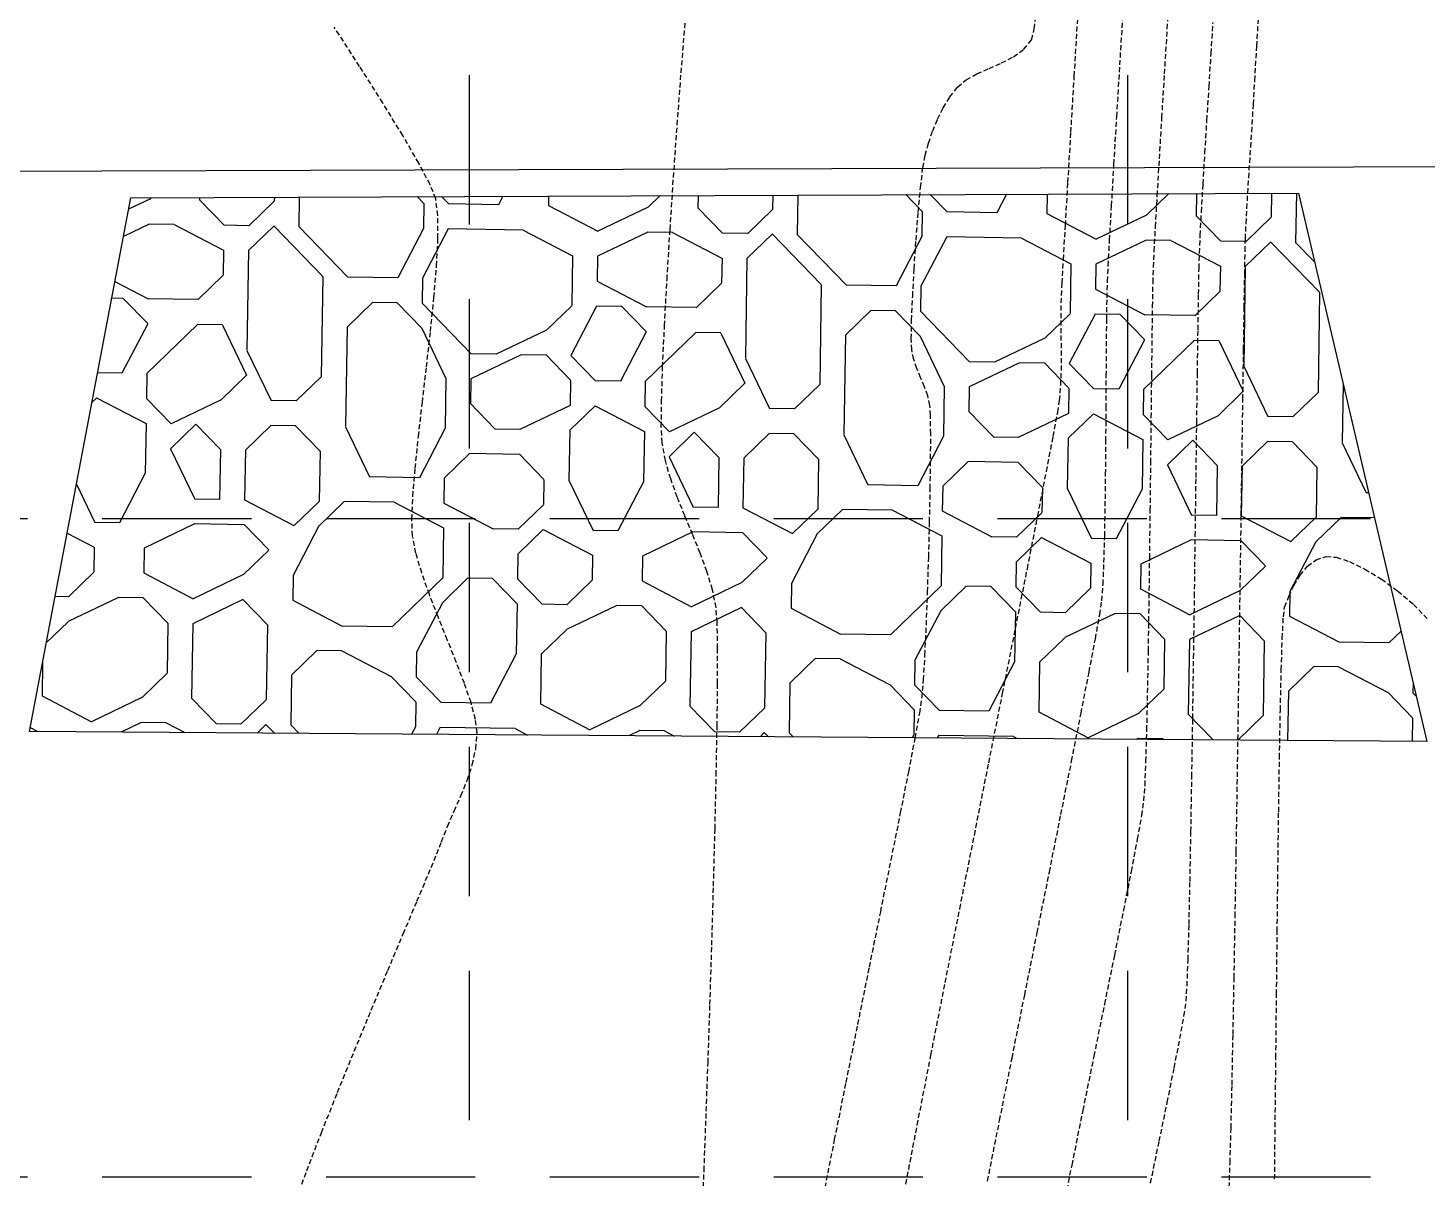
# Model space of a CAD drawing. Header units: inches. Extents: x 7994 to 10114, y 11164 to 12491.
# Drawn here: x 9858.8 to 9929.2, y 11860.4 to 11918.1 of the extents above; entities that cross this region are included whole.
import ezdxf

# ---------------------------------------------------------------- set-up
doc = ezdxf.new("R2010")
doc.units = ezdxf.units.IN
doc.header["$MEASUREMENT"] = 0
doc.linetypes.add('HIDDEN', pattern=[0.375, 0.25, -0.125])
doc.linetypes.add('x4227topo$0$HIDDEN', pattern=[0.375, 0.25, -0.125])
for name, color, linetype in [('CONTOURS', 43, 'x4227topo$0$HIDDEN'), ('GRID', 254, 'HIDDEN'), ('MISC-6', 6, 'Continuous'), ('x4227 lots$0$p-row', 5, 'Continuous')]:
    doc.layers.add(name, color=color, linetype=linetype)

msp = doc.modelspace()

# ---------------------------------------------------------------- linework, layer by layer
at = {"layer": 'CONTOURS', "color": 43}
for p, q in [((9916.1, 11918.11, 1235), (9916.239, 11920.38, 1235)), ((9920.598, 11917.232, 1233), (9920.726, 11919.429, 1233)), ((9909.415, 11918.1, 1238), (9909.561, 11919.229, 1238)), ((9911.424, 11915.729, 1237), (9911.606, 11918.777, 1237)), ((9913.718, 11916.287, 1236), (9913.884, 11919.034, 1236)), ((9875.506, 11916.217, 1240), (9874.233, 11918.19, 1240)), ((9891.667, 11915.896, 1239), (9891.867, 11918.38, 1239)), ((9909.278, 11917.557, 1238), (9909.415, 11918.1, 1238)), ((9915.962, 11915.839, 1235), (9916.1, 11918.11, 1235)), ((9918.302, 11916.864, 1234), (9918.4, 11918.424, 1234)), ((9908.882, 11917.076, 1238), (9909.278, 11917.557, 1238)), ((9920.497, 11915.503, 1233), (9920.598, 11917.232, 1233)), ((9907.766, 11916.387, 1238), (9908.362, 11916.697, 1238)), ((9908.362, 11916.697, 1238), (9908.882, 11917.076, 1238)), ((9918.199, 11915.209, 1234), (9918.302, 11916.864, 1234)), ((9876.667, 11914.382, 1240), (9875.506, 11916.217, 1240)), ((9891.47, 11913.289, 1239), (9891.667, 11915.896, 1239)), ((9905.992, 11915.543, 1238), (9906.534, 11915.843, 1238)), ((9906.534, 11915.843, 1238), (9907.142, 11916.114, 1238)), ((9907.142, 11916.114, 1238), (9907.766, 11916.387, 1238)), ((9913.563, 11913.685, 1236), (9913.718, 11916.287, 1236)), ((9915.829, 11913.638, 1235), (9915.962, 11915.839, 1235)), ((9905.172, 11914.68, 1238), (9905.561, 11915.179, 1238)), ((9905.561, 11915.179, 1238), (9905.992, 11915.543, 1238)), ((9911.256, 11912.906, 1237), (9911.424, 11915.729, 1237)), ((9918.094, 11913.521, 1234), (9918.199, 11915.209, 1234)), ((9920.427, 11914.302, 1233), (9920.497, 11915.503, 1233)), ((9877.674, 11912.743, 1240), (9876.667, 11914.382, 1240)), ((9904.837, 11914.14, 1238), (9905.172, 11914.68, 1238)), ((9904.551, 11913.567, 1238), (9904.837, 11914.14, 1238)), ((9913.421, 11911.302, 1236), (9913.563, 11913.685, 1236)), ((9920.347, 11912.925, 1233), (9920.392, 11913.693, 1233)), ((9920.392, 11913.693, 1233), (9920.427, 11914.302, 1233)), ((9891.282, 11910.637, 1239), (9891.47, 11913.289, 1239)), ((9904.102, 11912.363, 1238), (9904.308, 11912.972, 1238)), ((9904.308, 11912.972, 1238), (9904.551, 11913.567, 1238)), ((9915.706, 11911.577, 1235), (9915.829, 11913.638, 1235)), ((9917.993, 11911.866, 1234), (9918.094, 11913.521, 1234)), ((9878.483, 11911.355, 1240), (9877.674, 11912.743, 1240)), ((9903.928, 11911.75, 1238), (9904.102, 11912.363, 1238)), ((9911.106, 11910.381, 1237), (9911.256, 11912.906, 1237)), ((9920.298, 11912.157, 1233), (9920.347, 11912.925, 1233)), ((9903.816, 11911.124, 1238), (9903.928, 11911.75, 1238)), ((9915.598, 11909.725, 1235), (9915.706, 11911.577, 1235)), ((9917.899, 11910.306, 1234), (9917.993, 11911.866, 1234)), ((9920.247, 11911.389, 1233), (9920.298, 11912.157, 1233)), ((9879.051, 11910.274, 1240), (9878.483, 11911.355, 1240)), ((9903.699, 11910.134, 1238), (9903.816, 11911.124, 1238)), ((9913.299, 11909.211, 1236), (9913.421, 11911.302, 1236)), ((9920.196, 11910.62, 1233), (9920.247, 11911.389, 1233)), ((9879.335, 11909.556, 1240), (9879.051, 11910.274, 1240)), ((9891.109, 11908.016, 1239), (9891.282, 11910.637, 1239)), ((9903.583, 11908.887, 1238), (9903.699, 11910.134, 1238)), ((9910.98, 11908.227, 1237), (9911.106, 11910.381, 1237)), ((9917.819, 11908.905, 1234), (9917.899, 11910.306, 1234)), ((9920.147, 11909.852, 1233), (9920.196, 11910.62, 1233)), ((9879.44, 11908.729, 1240), (9879.335, 11909.556, 1240)), ((9915.508, 11908.153, 1235), (9915.598, 11909.725, 1235)), ((9920.101, 11909.084, 1233), (9920.147, 11909.852, 1233)), ((9879.447, 11907.586, 1240), (9879.44, 11908.729, 1240)), ((9903.474, 11907.489, 1238), (9903.583, 11908.887, 1238)), ((9913.201, 11907.484, 1236), (9913.299, 11909.211, 1236)), ((9917.756, 11907.727, 1234), (9917.819, 11908.905, 1234)), ((9920.06, 11908.315, 1233), (9920.101, 11909.084, 1233)), ((9890.957, 11905.505, 1239), (9891.109, 11908.016, 1239)), ((9910.881, 11906.514, 1237), (9910.98, 11908.227, 1237)), ((9915.442, 11906.93, 1235), (9915.508, 11908.153, 1235)), ((9920.026, 11907.546, 1233), (9920.06, 11908.315, 1233)), ((9879.376, 11906.19, 1240), (9879.447, 11907.586, 1240)), ((9903.378, 11906.047, 1238), (9903.474, 11907.489, 1238)), ((9913.131, 11906.195, 1236), (9913.201, 11907.484, 1236)), ((9917.715, 11906.836, 1234), (9917.756, 11907.727, 1234)), ((9920.011, 11906.937, 1233), (9920.026, 11907.546, 1233)), ((9915.404, 11906.126, 1235), (9915.442, 11906.93, 1235)), ((9917.695, 11906.07, 1234), (9917.715, 11906.836, 1234)), ((9919.991, 11905.765, 1233), (9920.011, 11906.937, 1233)), ((9879.243, 11904.603, 1240), (9879.376, 11906.19, 1240)), ((9903.303, 11904.668, 1238), (9903.378, 11906.047, 1238)), ((9910.813, 11905.317, 1237), (9910.881, 11906.514, 1237)), ((9913.093, 11905.416, 1236), (9913.131, 11906.195, 1236)), ((9915.384, 11905.353, 1235), (9915.404, 11906.126, 1235)), ((9917.672, 11904.763, 1234), (9917.695, 11906.07, 1234)), ((9890.831, 11903.18, 1239), (9890.957, 11905.505, 1239)), ((9910.782, 11904.706, 1237), (9910.813, 11905.317, 1237)), ((9913.071, 11904.591, 1236), (9913.093, 11905.416, 1236)), ((9915.363, 11904.145, 1235), (9915.384, 11905.353, 1235)), ((9919.964, 11904.093, 1233), (9919.991, 11905.765, 1233)), ((9879.067, 11902.889, 1240), (9879.243, 11904.603, 1240)), ((9903.252, 11903.459, 1238), (9903.303, 11904.668, 1238)), ((9910.765, 11903.952, 1237), (9910.782, 11904.706, 1237)), ((9913.056, 11903.486, 1236), (9913.071, 11904.591, 1236)), ((9917.645, 11902.985, 1234), (9917.672, 11904.763, 1234)), ((9910.766, 11903.197, 1237), (9910.765, 11903.952, 1237)), ((9915.342, 11902.568, 1235), (9915.363, 11904.145, 1235)), ((9919.933, 11901.983, 1233), (9919.964, 11904.093, 1233)), ((9890.737, 11901.12, 1239), (9890.831, 11903.18, 1239)), ((9903.234, 11902.525, 1238), (9903.252, 11903.459, 1238)), ((9910.774, 11902.442, 1237), (9910.766, 11903.197, 1237)), ((9913.044, 11902.157, 1236), (9913.056, 11903.486, 1236)), ((9878.867, 11901.111, 1240), (9879.067, 11902.889, 1240)), ((9903.253, 11901.974, 1238), (9903.234, 11902.525, 1238)), ((9910.78, 11901.687, 1237), (9910.774, 11902.442, 1237)), ((9915.32, 11900.69, 1235), (9915.342, 11902.568, 1235)), ((9917.614, 11900.809, 1234), (9917.645, 11902.985, 1234)), ((9903.353, 11901.496, 1238), (9903.253, 11901.974, 1238)), ((9913.035, 11900.66, 1236), (9913.044, 11902.157, 1236)), ((9919.897, 11899.497, 1233), (9919.933, 11901.983, 1233)), ((9878.66, 11899.331, 1240), (9878.867, 11901.111, 1240)), ((9890.682, 11899.401, 1239), (9890.737, 11901.12, 1239)), ((9903.513, 11901.032, 1238), (9903.353, 11901.496, 1238)), ((9903.704, 11900.576, 1238), (9903.513, 11901.032, 1238)), ((9910.775, 11900.932, 1237), (9910.78, 11901.687, 1237)), ((9903.896, 11900.119, 1238), (9903.704, 11900.576, 1238)), ((9910.747, 11900.179, 1237), (9910.775, 11900.932, 1237)), ((9913.026, 11899.052, 1236), (9913.035, 11900.66, 1236)), ((9915.296, 11898.578, 1235), (9915.32, 11900.69, 1235)), ((9917.581, 11898.308, 1234), (9917.614, 11900.809, 1234)), ((9904.061, 11899.656, 1238), (9903.896, 11900.119, 1238)), ((9904.17, 11899.18, 1238), (9904.061, 11899.656, 1238)), ((9910.688, 11899.428, 1237), (9910.747, 11900.179, 1237)), ((9878.465, 11897.614, 1240), (9878.66, 11899.331, 1240)), ((9890.671, 11898.102, 1239), (9890.682, 11899.401, 1239)), ((9904.199, 11898.678, 1238), (9904.17, 11899.18, 1238)), ((9910.592, 11898.835, 1237), (9910.688, 11899.428, 1237)), ((9913.015, 11897.387, 1236), (9913.026, 11899.052, 1236)), ((9919.858, 11896.697, 1233), (9919.897, 11899.497, 1233)), ((9904.21, 11897.758, 1238), (9904.199, 11898.678, 1238)), ((9910.367, 11897.626, 1237), (9910.592, 11898.835, 1237)), ((9915.271, 11896.298, 1235), (9915.296, 11898.578, 1235)), ((9917.545, 11895.554, 1234), (9917.581, 11898.308, 1234)), ((9878.3, 11896.021, 1240), (9878.465, 11897.614, 1240)), ((9890.71, 11897.298, 1239), (9890.671, 11898.102, 1239)), ((9904.205, 11896.504, 1238), (9904.21, 11897.758, 1238)), ((9910.028, 11895.867, 1237), (9910.367, 11897.626, 1237)), ((9890.877, 11896.405, 1239), (9890.71, 11897.298, 1239)), ((9913.001, 11895.723, 1236), (9913.015, 11897.387, 1236)), ((9891.141, 11895.491, 1239), (9890.877, 11896.405, 1239)), ((9904.185, 11894.998, 1238), (9904.205, 11896.504, 1238)), ((9915.245, 11893.918, 1235), (9915.271, 11896.298, 1235)), ((9919.815, 11893.644, 1233), (9919.858, 11896.697, 1233)), ((9878.183, 11894.616, 1240), (9878.3, 11896.021, 1240)), ((9891.475, 11894.564, 1239), (9891.141, 11895.491, 1239)), ((9909.59, 11893.629, 1237), (9910.028, 11895.867, 1237)), ((9912.982, 11894.115, 1236), (9913.001, 11895.723, 1236)), ((9917.507, 11892.619, 1234), (9917.545, 11895.554, 1234)), ((9904.152, 11893.326, 1238), (9904.185, 11894.998, 1238)), ((9878.133, 11893.463, 1240), (9878.183, 11894.616, 1240)), ((9891.851, 11893.628, 1239), (9891.475, 11894.564, 1239)), ((9912.954, 11892.619, 1236), (9912.982, 11894.115, 1236)), ((9878.167, 11892.623, 1240), (9878.133, 11893.463, 1240)), ((9892.243, 11892.69, 1239), (9891.851, 11893.628, 1239)), ((9904.108, 11891.57, 1238), (9904.152, 11893.326, 1238)), ((9909.066, 11890.977, 1237), (9909.59, 11893.629, 1237)), ((9915.216, 11891.505, 1235), (9915.245, 11893.918, 1235)), ((9919.769, 11890.401, 1233), (9919.815, 11893.644, 1233)), ((9878.338, 11891.755, 1240), (9878.167, 11892.623, 1240)), ((9892.623, 11891.755, 1239), (9892.243, 11892.69, 1239)), ((9912.918, 11891.292, 1236), (9912.954, 11892.619, 1236)), ((9917.467, 11889.576, 1234), (9917.507, 11892.619, 1234)), ((9878.631, 11890.763, 1240), (9878.338, 11891.755, 1240)), ((9892.965, 11890.829, 1239), (9892.623, 11891.755, 1239)), ((9904.053, 11889.814, 1238), (9904.108, 11891.57, 1238)), ((9912.869, 11890.19, 1236), (9912.918, 11891.292, 1236)), ((9915.185, 11889.125, 1235), (9915.216, 11891.505, 1235)), ((9923.145, 11891.095, 1232), (9923.58, 11891.424, 1232)), ((9923.58, 11891.424, 1232), (9924.086, 11891.594, 1232)), ((9924.086, 11891.594, 1232), (9924.591, 11891.552, 1232)), ((9924.591, 11891.552, 1232), (9925.257, 11891.33, 1232)), ((9925.257, 11891.33, 1232), (9926.031, 11890.955, 1232)), ((9879.013, 11889.683, 1240), (9878.631, 11890.763, 1240)), ((9893.241, 11889.918, 1239), (9892.965, 11890.829, 1239)), ((9908.471, 11887.979, 1237), (9909.066, 11890.977, 1237)), ((9922.465, 11890.133, 1232), (9922.775, 11890.651, 1232)), ((9922.775, 11890.651, 1232), (9923.145, 11891.095, 1232)), ((9926.031, 11890.955, 1232), (9926.86, 11890.454, 1232)), ((9926.86, 11890.454, 1232), (9927.692, 11889.855, 1232)), ((9893.425, 11889.026, 1239), (9893.241, 11889.918, 1239)), ((9903.991, 11888.142, 1238), (9904.053, 11889.814, 1238)), ((9912.808, 11889.367, 1236), (9912.869, 11890.19, 1236)), ((9919.72, 11887.029, 1233), (9919.769, 11890.401, 1233)), ((9922.207, 11889.585, 1232), (9922.465, 11890.133, 1232)), ((9927.692, 11889.855, 1232), (9928.475, 11889.184, 1232)), ((9879.451, 11888.552, 1240), (9879.013, 11889.683, 1240)), ((9912.703, 11888.669, 1236), (9912.808, 11889.367, 1236)), ((9915.151, 11886.847, 1235), (9915.185, 11889.125, 1235)), ((9917.424, 11886.497, 1234), (9917.467, 11889.576, 1234)), ((9921.935, 11888.561, 1232), (9921.996, 11889.049, 1232)), ((9921.996, 11889.049, 1232), (9922.207, 11889.585, 1232)), ((9928.475, 11889.184, 1232), (9929.156, 11888.469, 1232)), ((9879.913, 11887.407, 1240), (9879.451, 11888.552, 1240)), ((9893.477, 11888.268, 1239), (9893.425, 11889.026, 1239)), ((9912.485, 11887.453, 1236), (9912.703, 11888.669, 1236)), ((9921.879, 11887.487, 1232), (9921.935, 11888.561, 1232)), ((9893.501, 11886.973, 1239), (9893.477, 11888.268, 1239)), ((9903.922, 11886.637, 1238), (9903.991, 11888.142, 1238)), ((9907.82, 11884.704, 1237), (9908.471, 11887.979, 1237)), ((9880.364, 11886.283, 1240), (9879.913, 11887.407, 1240)), ((9893.499, 11885.215, 1239), (9893.501, 11886.973, 1239)), ((9912.168, 11885.78, 1236), (9912.485, 11887.453, 1236)), ((9919.67, 11883.591, 1233), (9919.72, 11887.029, 1233)), ((9921.828, 11885.898, 1232), (9921.879, 11887.487, 1232)), ((9880.773, 11885.217, 1240), (9880.364, 11886.283, 1240)), ((9903.848, 11885.384, 1238), (9903.922, 11886.637, 1238)), ((9915.113, 11884.735, 1235), (9915.151, 11886.847, 1235)), ((9917.38, 11883.454, 1234), (9917.424, 11886.497, 1234)), ((9911.765, 11883.71, 1236), (9912.168, 11885.78, 1236)), ((9921.781, 11883.867, 1232), (9921.828, 11885.898, 1232)), ((9881.106, 11884.246, 1240), (9880.773, 11885.217, 1240)), ((9893.475, 11883.068, 1239), (9893.499, 11885.215, 1239)), ((9903.77, 11884.465, 1238), (9903.848, 11885.384, 1238)), ((9881.33, 11883.407, 1240), (9881.106, 11884.246, 1240)), ((9903.657, 11883.721, 1238), (9903.77, 11884.465, 1238)), ((9907.127, 11881.219, 1237), (9907.82, 11884.704, 1237)), ((9915.073, 11882.859, 1235), (9915.113, 11884.735, 1235)), ((9903.43, 11882.469, 1238), (9903.657, 11883.721, 1238)), ((9911.289, 11881.305, 1236), (9911.765, 11883.71, 1236)), ((9917.335, 11880.52, 1234), (9917.38, 11883.454, 1234)), ((9919.618, 11880.148, 1233), (9919.67, 11883.591, 1233)), ((9921.738, 11881.466, 1232), (9921.781, 11883.867, 1232)), ((9881.412, 11882.734, 1240), (9881.33, 11883.407, 1240)), ((9881.347, 11881.921, 1240), (9881.412, 11882.734, 1240)), ((9893.43, 11880.606, 1239), (9893.475, 11883.068, 1239)), ((9915.028, 11881.284, 1235), (9915.073, 11882.859, 1235)), ((9903.105, 11880.776, 1238), (9903.43, 11882.469, 1238)), ((9881.171, 11881.124, 1240), (9881.347, 11881.921, 1240)), ((9910.754, 11878.626, 1236), (9911.289, 11881.305, 1236)), ((9921.697, 11878.765, 1232), (9921.738, 11881.466, 1232)), ((9880.911, 11880.341, 1240), (9881.171, 11881.124, 1240)), ((9893.369, 11877.903, 1239), (9893.43, 11880.606, 1239)), ((9902.697, 11878.711, 1238), (9903.105, 11880.776, 1238)), ((9906.405, 11877.591, 1237), (9907.127, 11881.219, 1237)), ((9914.98, 11880.077, 1235), (9915.028, 11881.284, 1235)), ((9880.598, 11879.566, 1240), (9880.911, 11880.341, 1240)), ((9914.927, 11879.307, 1235), (9914.98, 11880.077, 1235)), ((9917.288, 11877.766, 1234), (9917.335, 11880.52, 1234)), ((9919.565, 11876.763, 1233), (9919.618, 11880.148, 1233)), ((9880.259, 11878.796, 1240), (9880.598, 11879.566, 1240)), ((9914.82, 11878.58, 1235), (9914.927, 11879.307, 1235)), ((9879.924, 11878.027, 1240), (9880.259, 11878.796, 1240)), ((9902.222, 11876.341, 1238), (9902.697, 11878.711, 1238)), ((9910.174, 11875.733, 1236), (9910.754, 11878.626, 1236)), ((9914.604, 11877.38, 1235), (9914.82, 11878.58, 1235)), ((9921.66, 11875.837, 1232), (9921.697, 11878.765, 1232)), ((9879.622, 11877.254, 1240), (9879.924, 11878.027, 1240)), ((9893.294, 11875.031, 1239), (9893.369, 11877.903, 1239)), ((9879.383, 11876.642, 1240), (9879.622, 11877.254, 1240)), ((9905.671, 11873.889, 1237), (9906.405, 11877.591, 1237)), ((9914.296, 11875.769, 1235), (9914.604, 11877.38, 1235)), ((9917.241, 11875.266, 1234), (9917.288, 11877.766, 1234)), ((9878.962, 11875.623, 1240), (9879.383, 11876.642, 1240)), ((9919.512, 11873.498, 1233), (9919.565, 11876.763, 1233)), ((9901.695, 11873.734, 1238), (9902.222, 11876.341, 1238)), ((9909.562, 11872.688, 1236), (9910.174, 11875.733, 1236)), ((9913.909, 11873.81, 1235), (9914.296, 11875.769, 1235)), ((9921.624, 11872.753, 1232), (9921.66, 11875.837, 1232)), ((9878.39, 11874.264, 1240), (9878.962, 11875.623, 1240)), ((9893.208, 11872.066, 1239), (9893.294, 11875.031, 1239)), ((9917.193, 11873.092, 1234), (9917.241, 11875.266, 1234)), ((9877.701, 11872.63, 1240), (9878.39, 11874.264, 1240)), ((9901.132, 11870.957, 1238), (9901.695, 11873.734, 1238)), ((9904.938, 11870.18, 1237), (9905.671, 11873.889, 1237)), ((9913.458, 11871.566, 1235), (9913.909, 11873.81, 1235)), ((9917.144, 11871.316, 1234), (9917.193, 11873.092, 1234)), ((9919.458, 11870.413, 1233), (9919.512, 11873.498, 1233)), ((9876.924, 11870.787, 1240), (9877.701, 11872.63, 1240)), ((9908.932, 11869.552, 1236), (9909.562, 11872.688, 1236)), ((9921.59, 11869.585, 1232), (9921.624, 11872.753, 1232)), ((9893.115, 11869.08, 1239), (9893.208, 11872.066, 1239)), ((9912.959, 11869.101, 1235), (9913.458, 11871.566, 1235)), ((9876.093, 11868.799, 1240), (9876.924, 11870.787, 1240)), ((9900.548, 11868.079, 1238), (9901.132, 11870.957, 1238)), ((9917.095, 11870.009, 1234), (9917.144, 11871.316, 1234)), ((9904.22, 11866.532, 1237), (9904.938, 11870.18, 1237)), ((9919.405, 11867.572, 1233), (9919.458, 11870.413, 1233)), ((9908.297, 11866.384, 1236), (9908.932, 11869.552, 1236)), ((9917.046, 11869.246, 1234), (9917.095, 11870.009, 1234)), ((9921.557, 11866.405, 1232), (9921.59, 11869.585, 1232)), ((9875.239, 11866.733, 1240), (9876.093, 11868.799, 1240)), ((9893.017, 11866.148, 1239), (9893.115, 11869.08, 1239)), ((9912.425, 11866.478, 1235), (9912.959, 11869.101, 1235)), ((9916.938, 11868.5, 1234), (9917.046, 11869.246, 1234)), ((9899.959, 11865.166, 1238), (9900.548, 11868.079, 1238)), ((9916.733, 11867.362, 1234), (9916.938, 11868.5, 1234)), ((9916.448, 11865.894, 1234), (9916.733, 11867.362, 1234)), ((9919.354, 11865.036, 1233), (9919.405, 11867.572, 1233)), ((9874.393, 11864.654, 1240), (9875.239, 11866.733, 1240)), ((9903.532, 11863.013, 1237), (9904.22, 11866.532, 1237)), ((9892.917, 11863.343, 1239), (9893.017, 11866.148, 1239)), ((9907.67, 11863.248, 1236), (9908.297, 11866.384, 1236)), ((9911.871, 11863.76, 1235), (9912.425, 11866.478, 1235)), ((9916.096, 11864.155, 1234), (9916.448, 11865.894, 1234)), ((9921.525, 11863.284, 1232), (9921.557, 11866.405, 1232)), ((9899.381, 11862.287, 1238), (9899.959, 11865.166, 1238)), ((9873.587, 11862.628, 1240), (9874.393, 11864.654, 1240)), ((9919.303, 11862.868, 1233), (9919.354, 11865.036, 1233)), ((9911.313, 11861.01, 1235), (9911.871, 11863.76, 1235)), ((9915.694, 11862.205, 1234), (9916.096, 11864.155, 1234)), ((9892.819, 11860.738, 1239), (9892.917, 11863.343, 1239)), ((9907.066, 11860.202, 1236), (9907.67, 11863.248, 1236)), ((9921.494, 11860.295, 1232), (9921.525, 11863.284, 1232)), ((9872.854, 11860.719, 1240), (9873.587, 11862.628, 1240)), ((9902.888, 11859.689, 1237), (9903.532, 11863.013, 1237)), ((9919.255, 11861.128, 1233), (9919.303, 11862.868, 1233)), ((9898.828, 11859.51, 1238), (9899.381, 11862.287, 1238)), ((9915.258, 11860.104, 1234), (9915.694, 11862.205, 1234)), ((9910.765, 11858.292, 1235), (9911.313, 11861.01, 1235)), ((9919.209, 11859.88, 1233), (9919.255, 11861.128, 1233)), ((9872.224, 11858.993, 1240), (9872.854, 11860.719, 1240)), ((9892.725, 11858.409, 1239), (9892.819, 11860.738, 1239))]:
    msp.add_line(p, q, dxfattribs=at)
at = {"layer": 'GRID', "color": 253, "linetype": 'HIDDEN', "ltscale": 30}
for p, q in [((9881.019, 12455.774), (9881.019, 11298.003)), ((9914.094, 12455.774), (9914.094, 11298.003)), ((8028.819, 11893.499), (10079.469, 11893.499)), ((8028.819, 11860.424), (10079.469, 11860.424))]:
    msp.add_line(p, q, dxfattribs=at)
at = {"layer": 'MISC-6', "color": 1}
for p, q in [((9858.913, 11882.794), (9864.01, 11909.616)), ((9864.958, 11909.544), (9863.899, 11909.036)), ((9864.01, 11909.616), (9922.687, 11909.854)), ((9865.039, 11909.62), (9864.958, 11909.542)), ((9867.464, 11909.63), (9867.462, 11909.505)), ((9867.463, 11909.511), (9868.695, 11908.238)), ((9871.22, 11909.442), (9869.948, 11908.209)), ((9871.222, 11909.645), (9871.219, 11909.445)), ((9872.475, 11909.65), (9872.451, 11908.172)), ((9878.4, 11909.674), (9878.734, 11909.33)), ((9879.628, 11909.679), (9879.986, 11909.31)), ((9882.713, 11909.692), (9882.491, 11909.266)), ((9885.003, 11909.701), (9884.995, 11909.224)), ((9890.607, 11909.724), (9890.005, 11909.14)), ((9892.519, 11909.732), (9892.509, 11909.103)), ((9896.277, 11909.747), (9896.266, 11909.043)), ((9897.53, 11909.752), (9897.498, 11907.771)), ((9902.962, 11909.774), (9903.781, 11908.928)), ((9904.19, 11909.779), (9905.033, 11908.908)), ((9908.022, 11909.794), (9907.538, 11908.864)), ((9910.057, 11909.803), (9910.042, 11908.822)), ((9916.176, 11909.827), (9915.052, 11908.739)), ((9917.574, 11909.833), (9917.556, 11908.702)), ((9921.332, 11909.848), (9921.313, 11908.641)), ((9922.585, 11909.853), (9922.545, 11907.369)), ((9922.687, 11909.854), (9929.149, 11882.297)), ((9878.733, 11909.324), (9878.713, 11908.072)), ((9882.49, 11909.264), (9879.986, 11909.304)), ((9884.994, 11909.225), (9887.479, 11907.933)), ((9890.005, 11909.142), (9887.48, 11907.93)), ((9892.51, 11909.109), (9893.742, 11907.836)), ((9896.267, 11909.04), (9894.994, 11907.808)), ((9903.78, 11908.922), (9903.76, 11907.67)), ((9907.537, 11908.862), (9905.032, 11908.902)), ((9910.041, 11908.823), (9912.526, 11907.531)), ((9915.052, 11908.741), (9912.527, 11907.529)), ((9864.938, 11908.292), (9863.639, 11907.668)), ((9866.19, 11908.273), (9864.937, 11908.293)), ((9866.189, 11908.274), (9868.674, 11906.982)), ((9869.947, 11908.212), (9868.694, 11908.233)), ((9871.2, 11908.189), (9869.928, 11906.957)), ((9871.2, 11908.198), (9873.664, 11905.653)), ((9872.452, 11908.178), (9874.916, 11905.633)), ((9878.714, 11908.073), (9877.421, 11905.589)), ((9879.966, 11908.053), (9878.674, 11905.569)), ((9883.722, 11907.991), (9879.965, 11908.052)), ((9917.557, 11908.707), (9918.789, 11907.435)), ((9921.313, 11908.638), (9920.041, 11907.406)), ((9883.722, 11907.993), (9886.206, 11906.7)), ((9889.985, 11907.89), (9887.46, 11906.678)), ((9891.236, 11907.871), (9889.984, 11907.891)), ((9891.236, 11907.872), (9893.72, 11906.58)), ((9894.994, 11907.811), (9893.741, 11907.831)), ((9896.247, 11907.788), (9894.974, 11906.556)), ((9896.247, 11907.796), (9898.711, 11905.252)), ((9897.499, 11907.776), (9899.963, 11905.232)), ((9903.761, 11907.672), (9902.468, 11905.187)), ((9905.013, 11907.652), (9903.72, 11905.167)), ((9908.769, 11907.59), (9905.012, 11907.65)), ((9908.769, 11907.591), (9911.253, 11906.299)), ((9915.032, 11907.488), (9912.507, 11906.276)), ((9916.283, 11907.469), (9915.031, 11907.489)), ((9916.283, 11907.471), (9918.767, 11906.178)), ((9920.04, 11907.409), (9918.788, 11907.429)), ((9921.293, 11907.386), (9920.021, 11906.154)), ((9921.293, 11907.395), (9923.758, 11904.85)), ((9922.546, 11907.375), (9923.499, 11906.39)), ((9868.674, 11906.98), (9868.654, 11905.728)), ((9869.927, 11906.96), (9869.846, 11901.951)), ((9886.207, 11906.699), (9886.167, 11904.194)), ((9887.459, 11906.679), (9887.439, 11905.427)), ((9893.721, 11906.578), (9893.701, 11905.326)), ((9894.973, 11906.558), (9894.893, 11901.549)), ((9911.254, 11906.297), (9911.214, 11903.793)), ((9912.506, 11906.277), (9912.486, 11905.025)), ((9918.768, 11906.177), (9918.748, 11904.924)), ((9920.02, 11906.157), (9919.94, 11901.147)), ((9863.209, 11905.404), (9864.876, 11904.537)), ((9868.655, 11905.725), (9867.383, 11904.493)), ((9873.664, 11905.647), (9873.583, 11900.638)), ((9877.421, 11905.587), (9874.916, 11905.627)), ((9878.673, 11905.567), (9878.653, 11904.315)), ((9887.439, 11905.428), (9889.923, 11904.136)), ((9893.702, 11905.324), (9892.43, 11904.091)), ((9898.71, 11905.246), (9898.63, 11900.236)), ((9902.467, 11905.186), (9899.963, 11905.226)), ((9863.625, 11904.556), (9863.05, 11904.565)), ((9863.626, 11904.561), (9864.858, 11903.289)), ((9867.382, 11904.496), (9864.877, 11904.536)), ((9903.72, 11905.165), (9903.7, 11903.913)), ((9912.485, 11905.026), (9914.97, 11903.734)), ((9918.749, 11904.922), (9917.477, 11903.69)), ((9923.757, 11904.844), (9923.677, 11899.835)), ((9876.149, 11904.352), (9874.877, 11903.12)), ((9877.401, 11904.335), (9876.148, 11904.355)), ((9877.401, 11904.341), (9878.634, 11903.068)), ((9878.654, 11904.32), (9881.118, 11901.776)), ((9886.168, 11904.191), (9884.895, 11902.959)), ((9887.42, 11904.176), (9886.127, 11901.691)), ((9888.672, 11904.154), (9887.419, 11904.174)), ((9888.672, 11904.16), (9889.905, 11902.887)), ((9892.429, 11904.094), (9889.924, 11904.134)), ((9901.196, 11903.95), (9899.923, 11902.718)), ((9902.447, 11903.933), (9901.195, 11903.953)), ((9902.448, 11903.939), (9903.68, 11902.666)), ((9903.701, 11903.919), (9906.165, 11901.374)), ((9864.858, 11903.285), (9863.565, 11900.8)), ((9867.363, 11903.24), (9864.818, 11900.776)), ((9867.362, 11903.24), (9864.818, 11900.776)), ((9868.614, 11903.223), (9867.362, 11903.243)), ((9868.615, 11903.221), (9869.827, 11900.696)), ((9874.876, 11903.123), (9874.795, 11898.113)), ((9911.214, 11903.79), (9909.942, 11902.557)), ((9912.467, 11903.774), (9911.174, 11901.29)), ((9913.718, 11903.752), (9912.466, 11903.773)), ((9913.719, 11903.758), (9914.951, 11902.486)), ((9917.475, 11903.692), (9914.971, 11903.732)), ((9878.634, 11903.06), (9879.846, 11900.535)), ((9884.895, 11902.961), (9882.37, 11901.749)), ((9889.904, 11902.883), (9888.612, 11900.399)), ((9892.409, 11902.839), (9889.864, 11900.374)), ((9892.409, 11902.839), (9889.865, 11900.374)), ((9893.661, 11902.821), (9892.408, 11902.842)), ((9893.662, 11902.819), (9894.874, 11900.294)), ((9899.923, 11902.721), (9899.842, 11897.712)), ((9903.681, 11902.658), (9904.893, 11900.134)), ((9909.942, 11902.559), (9907.417, 11901.347)), ((9914.951, 11902.482), (9913.659, 11899.997)), ((9917.456, 11902.437), (9914.911, 11899.973)), ((9917.456, 11902.437), (9914.911, 11899.972)), ((9918.708, 11902.42), (9917.455, 11902.44)), ((9918.709, 11902.417), (9919.921, 11899.893)), ((9869.847, 11901.948), (9871.059, 11899.423)), ((9883.623, 11901.729), (9881.098, 11900.517)), ((9882.37, 11901.75), (9881.117, 11901.77)), ((9884.874, 11901.71), (9883.622, 11901.73)), ((9884.875, 11901.715), (9886.108, 11900.443)), ((9886.128, 11901.695), (9887.36, 11900.423)), ((9894.894, 11901.546), (9896.106, 11899.022)), ((9908.669, 11901.327), (9906.145, 11900.115)), ((9907.416, 11901.348), (9906.164, 11901.368)), ((9909.921, 11901.308), (9908.669, 11901.328)), ((9909.922, 11901.314), (9911.154, 11900.041)), ((9911.175, 11901.293), (9912.407, 11900.021)), ((9919.941, 11901.145), (9921.153, 11898.62)), ((9863.565, 11900.799), (9862.338, 11900.818)), ((9864.817, 11900.779), (9864.797, 11899.526)), ((9869.827, 11900.695), (9868.555, 11899.463)), ((9873.584, 11900.635), (9872.312, 11899.403)), ((9879.845, 11900.538), (9879.805, 11898.033)), ((9881.097, 11900.518), (9881.077, 11899.265)), ((9886.107, 11900.437), (9886.087, 11899.185)), ((9888.611, 11900.397), (9887.359, 11900.417)), ((9889.864, 11900.377), (9889.844, 11899.125)), ((9894.874, 11900.294), (9893.601, 11899.061)), ((9898.631, 11900.234), (9897.359, 11899.002)), ((9904.892, 11900.136), (9904.852, 11897.631)), ((9906.144, 11900.116), (9906.124, 11898.864)), ((9911.153, 11900.036), (9911.133, 11898.783)), ((9913.658, 11899.995), (9912.406, 11900.016)), ((9914.91, 11899.975), (9914.89, 11898.723)), ((9919.921, 11899.892), (9918.648, 11898.66)), ((9923.678, 11899.832), (9922.405, 11898.6)), ((9924.936, 11900.261), (9924.889, 11897.31)), ((9862.293, 11899.564), (9862.056, 11899.334)), ((9862.291, 11899.568), (9864.776, 11898.275)), ((9864.798, 11899.532), (9866.03, 11898.26)), ((9868.554, 11899.465), (9866.03, 11898.253)), ((9872.311, 11899.406), (9871.058, 11899.426)), ((9881.078, 11899.271), (9882.31, 11897.999)), ((9886.087, 11899.184), (9883.563, 11897.972)), ((9887.34, 11899.162), (9886.068, 11897.93)), ((9887.338, 11899.166), (9889.823, 11897.874)), ((9889.844, 11899.13), (9891.077, 11897.858)), ((9893.601, 11899.063), (9891.077, 11897.851)), ((9897.358, 11899.004), (9896.105, 11899.024)), ((9864.777, 11898.274), (9864.737, 11895.769)), ((9867.282, 11898.231), (9866.01, 11896.999)), ((9867.282, 11898.24), (9868.515, 11896.967)), ((9872.291, 11898.154), (9871.038, 11898.174)), ((9906.124, 11898.87), (9907.357, 11897.597)), ((9911.134, 11898.782), (9908.609, 11897.57)), ((9912.387, 11898.761), (9911.115, 11897.529)), ((9912.385, 11898.765), (9914.87, 11897.472)), ((9914.891, 11898.729), (9916.123, 11897.456)), ((9918.648, 11898.662), (9916.123, 11897.45)), ((9922.404, 11898.603), (9921.152, 11898.623)), ((9871.04, 11898.171), (9869.767, 11896.939)), ((9872.292, 11898.159), (9873.524, 11896.887)), ((9874.796, 11898.111), (9876.009, 11895.586)), ((9879.805, 11898.035), (9878.513, 11895.55)), ((9883.562, 11897.973), (9882.309, 11897.993)), ((9886.066, 11897.933), (9886.026, 11895.428)), ((9889.823, 11897.872), (9889.783, 11895.368)), ((9892.329, 11897.829), (9891.057, 11896.597)), ((9892.329, 11897.838), (9893.561, 11896.565)), ((9896.086, 11897.769), (9894.814, 11896.537)), ((9897.338, 11897.752), (9896.085, 11897.772)), ((9897.338, 11897.757), (9898.571, 11896.485)), ((9899.843, 11897.709), (9901.055, 11895.184)), ((9904.852, 11897.633), (9903.56, 11895.148)), ((9908.609, 11897.571), (9907.356, 11897.591)), ((9911.113, 11897.531), (9911.073, 11895.026)), ((9914.87, 11897.471), (9914.83, 11894.966)), ((9866.01, 11896.999), (9867.222, 11894.474)), ((9868.514, 11896.961), (9868.473, 11894.457)), ((9869.766, 11896.941), (9869.726, 11894.437)), ((9873.523, 11896.881), (9873.483, 11894.376)), ((9917.376, 11897.428), (9916.103, 11896.195)), ((9917.376, 11897.436), (9918.608, 11896.164)), ((9921.133, 11897.368), (9919.861, 11896.136)), ((9922.384, 11897.35), (9921.132, 11897.37)), ((9922.385, 11897.356), (9923.617, 11896.083)), ((9924.89, 11897.307), (9926.102, 11894.783)), ((9881.038, 11896.758), (9879.765, 11895.525)), ((9883.542, 11896.72), (9881.037, 11896.761)), ((9883.542, 11896.727), (9884.774, 11895.455)), ((9891.057, 11896.597), (9892.269, 11894.073)), ((9893.56, 11896.56), (9893.52, 11894.055)), ((9894.813, 11896.54), (9894.773, 11894.035)), ((9898.57, 11896.479), (9898.53, 11893.975)), ((9906.085, 11896.356), (9904.812, 11895.124)), ((9908.588, 11896.319), (9906.084, 11896.359)), ((9908.589, 11896.325), (9909.821, 11895.053)), ((9916.103, 11896.196), (9917.316, 11893.671)), ((9918.607, 11896.158), (9918.567, 11893.653)), ((9919.86, 11896.138), (9919.819, 11893.633)), ((9923.617, 11896.078), (9923.576, 11893.573)), ((9864.737, 11895.771), (9863.445, 11893.286)), ((9878.512, 11895.548), (9876.008, 11895.589)), ((9879.765, 11895.528), (9879.745, 11894.276)), ((9884.774, 11895.448), (9884.754, 11894.196)), ((9886.027, 11895.425), (9887.239, 11892.901)), ((9889.784, 11895.369), (9888.492, 11892.885)), ((9861.273, 11895.217), (9862.193, 11893.302)), ((9903.559, 11895.147), (9901.054, 11895.187)), ((9904.811, 11895.127), (9904.791, 11893.874)), ((9909.821, 11895.046), (9909.801, 11893.794)), ((9911.074, 11895.024), (9912.286, 11892.499)), ((9914.831, 11894.968), (9913.538, 11892.483)), ((9926.221, 11894.783), (9926.101, 11894.785)), ((9868.473, 11894.457), (9867.221, 11894.477)), ((9869.725, 11894.438), (9872.21, 11893.146)), ((9873.484, 11894.373), (9872.211, 11893.141)), ((9873.484, 11894.373), (9872.211, 11893.141)), ((9874.736, 11894.354), (9873.464, 11893.121)), ((9877.24, 11894.316), (9874.735, 11894.356)), ((9877.239, 11894.318), (9879.724, 11893.025)), ((9879.744, 11894.277), (9882.228, 11892.985)), ((9884.755, 11894.193), (9883.482, 11892.96)), ((9893.52, 11894.055), (9892.268, 11894.075)), ((9894.772, 11894.036), (9897.256, 11892.744)), ((9898.53, 11893.972), (9897.258, 11892.739)), ((9898.53, 11893.972), (9897.258, 11892.74)), ((9902.287, 11893.915), (9899.782, 11893.955)), ((9863.444, 11893.285), (9862.192, 11893.305)), ((9899.783, 11893.952), (9898.51, 11892.72)), ((9902.286, 11893.916), (9904.77, 11892.623)), ((9904.791, 11893.876), (9907.275, 11892.583)), ((9909.801, 11893.791), (9908.529, 11892.559)), ((9918.567, 11893.653), (9917.315, 11893.674)), ((9919.819, 11893.635), (9922.303, 11892.342)), ((9923.577, 11893.57), (9922.305, 11892.338)), ((9923.577, 11893.57), (9922.305, 11892.338)), ((9924.83, 11893.55), (9923.557, 11892.318)), ((9926.516, 11893.526), (9924.829, 11893.553)), ((9860.807, 11892.763), (9862.171, 11892.054)), ((9867.202, 11893.223), (9864.677, 11892.011)), ((9869.706, 11893.184), (9867.201, 11893.225)), ((9869.706, 11893.191), (9870.938, 11891.919)), ((9873.463, 11893.126), (9872.171, 11890.641)), ((9879.724, 11893.024), (9879.684, 11890.519)), ((9883.481, 11892.963), (9882.229, 11892.984)), ((9884.735, 11892.94), (9883.462, 11891.708)), ((9884.733, 11892.945), (9887.218, 11891.652)), ((9888.491, 11892.883), (9887.238, 11892.903)), ((9892.248, 11892.822), (9889.724, 11891.61)), ((9894.753, 11892.783), (9892.248, 11892.823)), ((9894.753, 11892.789), (9895.985, 11891.517)), ((9898.51, 11892.724), (9897.218, 11890.239)), ((9904.771, 11892.622), (9904.731, 11890.117)), ((9908.528, 11892.562), (9907.276, 11892.582)), ((9862.172, 11892.053), (9862.152, 11890.8)), ((9864.676, 11892.012), (9864.656, 11890.76)), ((9870.939, 11891.909), (9869.666, 11890.677)), ((9909.781, 11892.539), (9908.509, 11891.306)), ((9909.78, 11892.543), (9912.264, 11891.251)), ((9913.538, 11892.481), (9912.285, 11892.501)), ((9917.295, 11892.42), (9914.771, 11891.208)), ((9919.799, 11892.381), (9917.295, 11892.421)), ((9919.799, 11892.388), (9921.031, 11891.115)), ((9923.557, 11892.322), (9922.264, 11889.838)), ((9883.461, 11891.711), (9883.441, 11890.459)), ((9887.218, 11891.651), (9887.198, 11890.399)), ((9889.723, 11891.611), (9889.703, 11890.358)), ((9895.986, 11891.507), (9894.713, 11890.275)), ((9908.508, 11891.309), (9908.488, 11890.057)), ((9912.265, 11891.249), (9912.245, 11889.997)), ((9914.77, 11891.209), (9914.75, 11889.957)), ((9862.152, 11890.797), (9860.88, 11889.565)), ((9864.656, 11890.761), (9867.14, 11889.469)), ((9869.666, 11890.679), (9867.142, 11889.466)), ((9872.17, 11890.64), (9872.15, 11889.387)), ((9879.685, 11890.516), (9877.14, 11888.052)), ((9880.937, 11890.496), (9879.665, 11889.264)), ((9882.189, 11890.479), (9880.937, 11890.499)), ((9882.19, 11890.484), (9883.422, 11889.212)), ((9883.442, 11890.464), (9884.674, 11889.192)), ((9921.032, 11891.106), (9919.76, 11889.873)), ((9887.199, 11890.396), (9885.927, 11889.163)), ((9889.702, 11890.36), (9892.187, 11889.067)), ((9894.713, 11890.277), (9892.188, 11889.065)), ((9897.217, 11890.238), (9897.197, 11888.985)), ((9904.732, 11890.114), (9902.187, 11887.65)), ((9905.984, 11890.094), (9904.712, 11888.862)), ((9907.236, 11890.077), (9905.983, 11890.097)), ((9907.237, 11890.083), (9908.469, 11888.81)), ((9908.489, 11890.063), (9909.721, 11888.79)), ((9912.246, 11889.994), (9910.973, 11888.762)), ((9914.749, 11889.958), (9917.234, 11888.666)), ((9919.76, 11889.875), (9917.235, 11888.663)), ((9922.264, 11889.836), (9922.244, 11888.584)), ((9860.879, 11889.568), (9860.202, 11889.579)), ((9863.384, 11889.527), (9860.86, 11888.315)), ((9864.636, 11889.508), (9863.384, 11889.528)), ((9864.637, 11889.513), (9865.869, 11888.241)), ((9869.646, 11889.426), (9867.121, 11888.214)), ((9869.646, 11889.433), (9870.879, 11888.161)), ((9872.15, 11889.389), (9874.634, 11888.096)), ((9879.665, 11889.268), (9878.372, 11886.784)), ((9883.421, 11889.206), (9883.381, 11886.702)), ((9885.926, 11889.166), (9884.674, 11889.186)), ((9888.431, 11889.125), (9885.907, 11887.913)), ((9889.683, 11889.106), (9888.431, 11889.126)), ((9889.684, 11889.112), (9890.916, 11887.839)), ((9894.693, 11889.025), (9892.168, 11887.812)), ((9894.693, 11889.031), (9895.925, 11887.759)), ((9897.196, 11888.987), (9899.681, 11887.694)), ((9904.712, 11888.866), (9903.419, 11886.382)), ((9908.468, 11888.805), (9908.428, 11886.3)), ((9910.973, 11888.765), (9909.72, 11888.785)), ((9913.478, 11888.723), (9910.953, 11887.511)), ((9914.73, 11888.704), (9913.477, 11888.724)), ((9914.731, 11888.71), (9915.963, 11887.438)), ((9919.74, 11888.623), (9917.215, 11887.411)), ((9919.74, 11888.63), (9920.972, 11887.357)), ((9922.243, 11888.585), (9924.728, 11887.293)), ((9860.86, 11888.313), (9859.759, 11887.246)), ((9865.868, 11888.235), (9865.828, 11885.731)), ((9867.121, 11888.215), (9867.06, 11884.458)), ((9870.878, 11888.155), (9870.817, 11884.398)), ((9877.139, 11888.054), (9874.635, 11888.095)), ((9885.907, 11887.911), (9884.634, 11886.679)), ((9890.915, 11887.834), (9890.875, 11885.329)), ((9892.167, 11887.813), (9892.107, 11884.056)), ((9895.925, 11887.753), (9895.864, 11883.996)), ((9902.186, 11887.653), (9899.682, 11887.693)), ((9927.848, 11887.843), (9927.234, 11887.248)), ((9910.953, 11887.509), (9909.681, 11886.277)), ((9915.962, 11887.432), (9915.922, 11884.927)), ((9917.214, 11887.412), (9917.154, 11883.655)), ((9920.971, 11887.352), (9920.911, 11883.595)), ((9927.233, 11887.251), (9924.728, 11887.291)), ((9859.574, 11886.272), (9859.546, 11884.579)), ((9873.363, 11886.859), (9872.091, 11885.627)), ((9874.615, 11886.842), (9873.362, 11886.862)), ((9874.614, 11886.844), (9877.099, 11885.551)), ((9878.372, 11886.782), (9878.352, 11885.53)), ((9883.382, 11886.703), (9882.089, 11884.219)), ((9884.633, 11886.682), (9884.593, 11884.177)), ((9898.41, 11886.458), (9897.137, 11885.225)), ((9899.661, 11886.441), (9898.409, 11886.461)), ((9899.661, 11886.442), (9902.145, 11885.15)), ((9903.418, 11886.38), (9903.398, 11885.128)), ((9908.428, 11886.302), (9907.136, 11883.817)), ((9909.68, 11886.28), (9909.64, 11883.775)), ((9865.829, 11885.728), (9864.557, 11884.495)), ((9872.09, 11885.63), (9872.05, 11883.125)), ((9877.1, 11885.555), (9878.332, 11884.283)), ((9878.352, 11885.535), (9879.585, 11884.263)), ((9923.457, 11886.056), (9922.184, 11884.824)), ((9924.708, 11886.039), (9923.456, 11886.059)), ((9924.708, 11886.04), (9927.192, 11884.748)), ((9890.876, 11885.326), (9889.603, 11884.094)), ((9897.137, 11885.228), (9897.097, 11882.724)), ((9902.147, 11885.154), (9903.379, 11883.882)), ((9903.399, 11885.134), (9904.632, 11883.861)), ((9915.923, 11884.924), (9914.65, 11883.692)), ((9922.183, 11884.827), (9922.144, 11882.347)), ((9928.454, 11885.262), (9928.445, 11884.726)), ((9859.546, 11884.58), (9862.03, 11883.288)), ((9864.556, 11884.497), (9862.032, 11883.285)), ((9867.061, 11884.464), (9868.294, 11883.191)), ((9870.818, 11884.395), (9869.546, 11883.163)), ((9878.332, 11884.277), (9878.311, 11883.025)), ((9882.089, 11884.217), (9879.584, 11884.257)), ((9884.593, 11884.178), (9887.077, 11882.886)), ((9927.194, 11884.752), (9928.426, 11883.48)), ((9928.446, 11884.732), (9928.62, 11884.552)), ((9889.603, 11884.096), (9887.079, 11882.883)), ((9892.108, 11884.062), (9893.34, 11882.79)), ((9895.865, 11883.993), (9894.593, 11882.761)), ((9903.378, 11883.876), (9903.358, 11882.623)), ((9907.135, 11883.815), (9904.631, 11883.856)), ((9909.639, 11883.777), (9912.124, 11882.484)), ((9914.65, 11883.694), (9912.125, 11882.482)), ((9917.155, 11883.66), (9918.387, 11882.388)), ((9920.912, 11883.592), (9919.645, 11882.364)), ((9928.425, 11883.474), (9928.406, 11882.302)), ((9929.149, 11882.297), (9858.913, 11882.794)), ((9858.951, 11882.995), (9859.344, 11882.791)), ((9864.536, 11883.245), (9863.529, 11882.761)), ((9865.788, 11883.226), (9864.536, 11883.246)), ((9865.787, 11883.227), (9866.727, 11882.739)), ((9869.545, 11883.166), (9868.293, 11883.186)), ((9870.798, 11883.143), (9870.355, 11882.713)), ((9870.798, 11883.151), (9871.229, 11882.707)), ((9872.051, 11883.131), (9872.47, 11882.698)), ((9878.312, 11883.027), (9878.12, 11882.658)), ((9879.564, 11883.006), (9879.379, 11882.649)), ((9883.321, 11882.945), (9879.564, 11883.005)), ((9883.32, 11882.946), (9883.953, 11882.617)), ((9889.583, 11882.843), (9889.037, 11882.581)), ((9890.835, 11882.824), (9889.582, 11882.844)), ((9890.834, 11882.826), (9891.336, 11882.565)), ((9894.592, 11882.764), (9893.339, 11882.784)), ((9895.845, 11882.741), (9895.632, 11882.534)), ((9895.845, 11882.75), (9896.056, 11882.531)), ((9897.097, 11882.729), (9897.298, 11882.522)), ((9903.359, 11882.625), (9903.284, 11882.48)), ((9904.611, 11882.605), (9904.542, 11882.471)), ((9908.368, 11882.543), (9904.611, 11882.603)), ((9908.367, 11882.544), (9908.562, 11882.443)), ((9914.63, 11882.442), (9914.544, 11882.4)), ((9915.882, 11882.423), (9914.629, 11882.443)), ((9915.881, 11882.424), (9915.945, 11882.39)), ((9919.407, 11882.366), (9918.386, 11882.382))]:
    msp.add_line(p, q, dxfattribs=at)
at = {"layer": 'x4227 lots$0$p-row', "color": 7}
msp.add_line((9755.56, 11910.623), (9943.856, 11911.228), dxfattribs=at)

doc.saveas('drawing.dxf')
